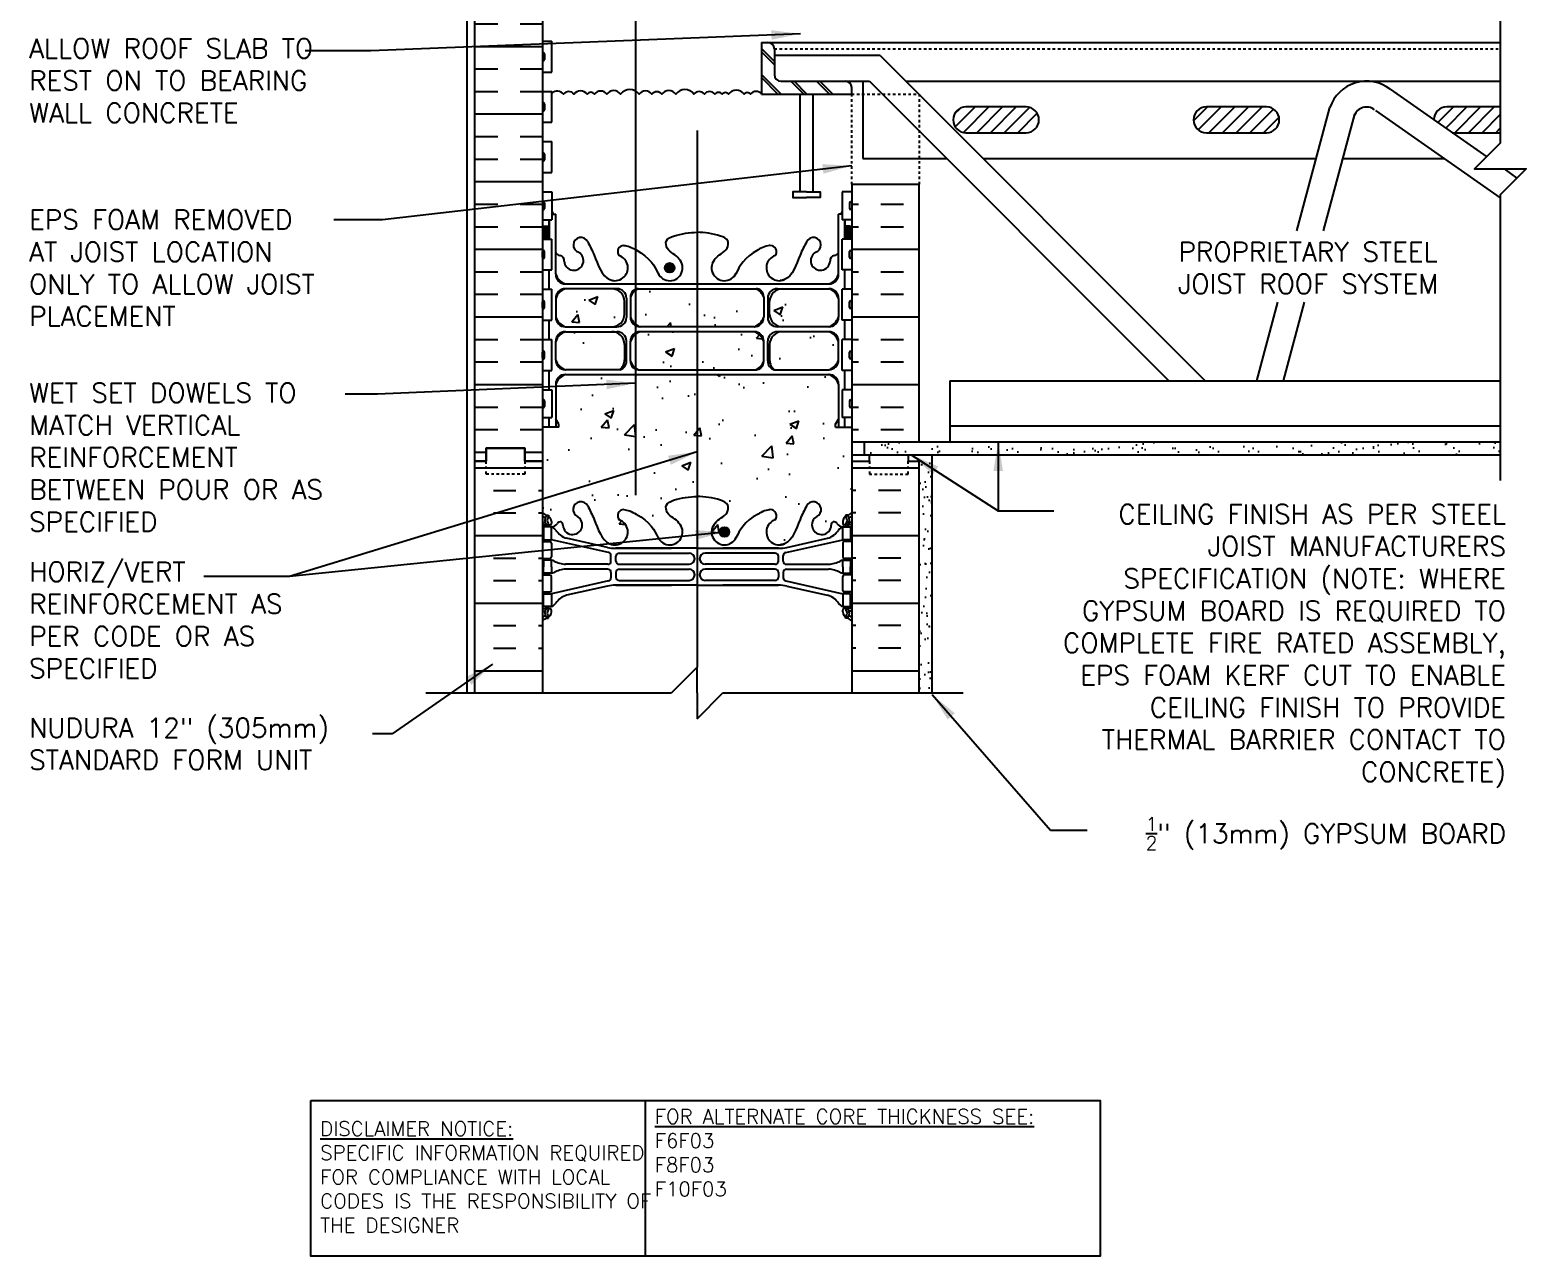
# Model space of a CAD drawing. Header units: inches. Extents: x 169.8 to 227.8, y 172.8 to 247.6.
# Drawn here: x 169.8 to 227.8, y 172.8 to 220.4 of the extents above; entities that cross this region are included whole.
import ezdxf

# ---------------------------------------------------------------- set-up
doc = ezdxf.new("R2010")
doc.units = ezdxf.units.IN
doc.header["$LTSCALE"] = 0.5
doc.header["$MEASUREMENT"] = 0
doc.linetypes.add('DASHED2', pattern=[0.375, 0.25, -0.125])
doc.linetypes.add('HIDDEN2', pattern=[0.1875, 0.125, -0.0625])
for name, color, linetype in [('HATCH', 12, 'Continuous'), ('Hidden2', 12, 'HIDDEN2'), ('line25', 2, 'Continuous'), ('LINE3', 3, 'Continuous'), ('LINE50', 5, 'Continuous'), ('LINE9', 9, 'Continuous'), ('TEXT', 4, 'Continuous'), ('Web_Edge', 9, 'Continuous')]:
    doc.layers.add(name, color=color, linetype=linetype)
doc.styles.add('DIM', font='romans.shx', dxfattribs={"width": 0.7})
doc.styles.add('ROMANS', font='romans.shx', dxfattribs={"height": 0.75})
doc.styles.get("Standard").update_dxf_attribs({"font": 'romans.shx', "height": 0.75})
doc.dimstyles.new('ext_12', dxfattribs={"dimscale": 12, "dimtxt": 0.075, "dimasz": 0.09375, "dimexe": 0.09375, "dimexo": 0.0625, "dimgap": 0.0625, "dimtad": 1, "dimdec": 1, "dimzin": 2, "dimdsep": 46, "dimlunit": 4, "dimtxsty": 'DIM', "dimcen": 0.09, "dimdle": 0.09375, "dimclrt": 4, "dimadec": 0, "dimazin": 0, "dimtfac": 1, "dimtdec": 1, "dimtmove": 2, "dimatfit": 3, "dimfxl": 1, "dimfrac": 2, "dimtolj": 1, "dimtzin": 0, "dimarcsym": 0})

msp = doc.modelspace()

# ---------------------------------------------------------------- hatches: boundary and pattern name
at = {"layer": 'HATCH'}
h = msp.add_hatch(dxfattribs=at)
h.set_pattern_fill('INSUL', color=256, scale=7, style=0)
h.set_pattern_definition([(0, (202.7909, 209.2244), (0, 2.625), []), (0, (202.7909, 210.0994), (0, 2.625), [0.875, -0.875]), (0, (202.7909, 210.9744), (0, 2.625), [0.875, -0.875])])
h.paths.add_polyline_path([(204.284, 214.373), (201.659, 214.373), (201.659, 204.373), (204.284, 204.373)])
h.paths.add_polyline_path([(187.034, 203.623), (187.471, 203.623), (187.471, 204.123), (188.971, 204.123), (188.971, 203.623), (189.659, 203.623), (189.659, 221.623), (188.971, 221.623), (188.971, 222.123), (187.471, 222.123), (187.471, 221.623), (187.034, 221.623)])
h = msp.add_hatch(dxfattribs=at)
h.set_pattern_fill('ANSI31', color=256, scale=3, style=0)
h.set_pattern_definition([(45, (216.3058, 216.6197), (-0.265165, 0.265165), [])])
h.paths.add_polyline_path([(217.759, 216.373, 1), (217.759, 217.373), (215.427, 217.373, 1), (215.427, 216.373)])
h.paths.add_polyline_path([(208.428, 217.373), (206.096, 217.373, 1), (206.096, 216.373), (208.428, 216.373, 1)])
edge = h.paths.add_edge_path()
edge.add_line((226.838, 216.373), (226.838, 217.373))
edge.add_line((226.838, 217.373), (224.759, 217.373))
edge.add_arc((224.759, 216.873), 0.5, 90, 179.95076)
edge.add_line((224.259, 216.874), (224.973, 216.373))
edge.add_line((224.973, 216.373), (226.838, 216.373))
h = msp.add_hatch(dxfattribs=at)
h.set_pattern_fill('AR-CONC', color=256, scale=0.5)
h.set_pattern_definition([(50, (0, 0), (3.5863, -0.31376), [0.375, -4.125]), (355, (0, 0), (-0.693757, 3.76096), [0.3, -3.3]), (100.4514, (0.299, -0.026), (2.892544, 3.4472), [0.3187, -3.50571]), (46.1842, (0, 1), (5.33621, -0.827596), [0.5625, -6.1875]), (96.6356, (0.4447, 0.931), (4.67331, 4.87059), [0.47805, -5.25857]), (351.1842, (0, 1), (4.67331, 4.87059), [0.45, -4.95]), (21, (0.5, 0.75), (2.984535, -2.013094), [0.375, -4.125]), (326, (0.5, 0.75), (1.216577, 3.62575), [0.3, -3.3]), (71.4514, (0.7487, 0.5822), (4.20111, 1.612656), [0.3187, -3.50571]), (37.5, (0, 0), (0.060799, 1.664469), [0, -3.26, 0, -3.35, 0, -3.3125]), (7.5, (0, 0), (1.315348, 1.972059), [0, -1.91, 0, -3.185, 0, -1.2625]), (327.5, (-1.115, 0), (2.669112, -0.1127744), [0, -1.25, 0, -3.9, 0, -5.175]), (317.5, (-1.615, 0), (2.91593, 0.500525), [0, -1.625, 0, -2.59, 0, -3.675])])
h.paths.add_polyline_path([(192.844, 209.831, 0.406005), (192.344, 210.317), (190.544, 210.317, 0.225652), (190.169, 209.942), (190.169, 209.216, 0.225652), (190.544, 208.841), (192.344, 208.841, 0.410093), (192.844, 209.334)])
h.paths.add_polyline_path([(192.844, 208.158, 0.410093), (192.344, 208.651), (190.544, 208.651, 0.225652), (190.169, 208.276), (190.169, 207.55, 0.225652), (190.544, 207.175), (192.65, 207.175, 0.24677), (192.844, 207.56)])
h.paths.add_polyline_path([(198.246, 208.276, 0.225652), (197.871, 208.651), (193.446, 208.651, 0.225652), (193.071, 208.276), (193.071, 207.507, 0.185301), (193.37, 207.175), (197.948, 207.175, 0.185301), (198.246, 207.507)])
h.paths.add_polyline_path([(198.246, 209.984, 0.185301), (197.948, 210.317), (193.37, 210.317, 0.185301), (193.071, 209.984), (193.071, 209.216, 0.225652), (193.446, 208.841), (197.871, 208.841, 0.225652), (198.246, 209.216)])
h.paths.add_polyline_path([(201.149, 209.942, 0.225652), (200.774, 210.317), (198.974, 210.317, 0.406005), (198.474, 209.831), (198.474, 209.334, 0.410093), (198.974, 208.841), (200.774, 208.841, 0.225652), (201.149, 209.216)])
h.paths.add_polyline_path([(201.149, 208.276, 0.225652), (200.774, 208.651), (198.974, 208.651, 0.410093), (198.474, 208.158), (198.474, 207.56, 0.24677), (198.668, 207.175), (200.774, 207.175, 0.225652), (201.149, 207.55)])
h = msp.add_hatch(dxfattribs=at)
h.set_pattern_fill('AR-CONC', color=256, scale=0.5)
h.set_pattern_definition([(50, (-45.4747, 0), (3.5863, -0.31376), [0.375, -4.125]), (355, (-45.4747, 0), (-0.693757, 3.76096), [0.3, -3.3]), (100.4514, (-45.1758, -0.026), (2.892544, 3.4472), [0.3187, -3.50571]), (46.1842, (-45.4747, 1), (5.336207, -0.827596), [0.5625, -6.1875]), (96.6356, (-45.03, 0.931), (4.67331, 4.87059), [0.47805, -5.25857]), (351.1842, (-45.4747, 1), (4.67331, 4.87059), [0.45, -4.95]), (21, (-44.9747, 0.75), (2.984535, -2.013094), [0.375, -4.125]), (326, (-44.9747, 0.75), (1.216577, 3.62575), [0.3, -3.3]), (71.4514, (-44.726, 0.5822), (4.201112, 1.612656), [0.3187, -3.50571]), (37.5, (-45.4747, 0), (0.0607993, 1.6644693), [0, -3.26, 0, -3.35, 0, -3.3125]), (7.5, (-45.4747, 0), (1.315348, 1.972059), [0, -1.91, 0, -3.185, 0, -1.2625]), (327.5, (-46.5897, 0), (2.669112, -0.1127744), [0, -1.25, 0, -3.9, 0, -5.175]), (317.5, (-47.0897, 0), (2.915931, 0.500525), [0, -1.625, 0, -2.59, 0, -3.675])])
edge = h.paths.add_edge_path()
edge.add_line((201.659, 203.623), (201.659, 204.943))
edge.add_line((201.659, 204.943), (201.149, 204.943))
edge.add_line((201.149, 204.943), (201.149, 206.612))
edge.add_arc((200.774, 206.612), 0.375, 0.00214, 90)
edge.add_line((200.774, 206.987), (190.544, 206.987))
edge.add_arc((190.544, 206.612), 0.375, 90, 180.26405)
edge.add_line((190.169, 206.61), (190.169, 204.943))
edge.add_line((190.169, 204.943), (189.659, 204.943))
edge.add_line((189.659, 204.943), (189.659, 203.623))
edge.add_line((189.659, 203.623), (189.659, 201.623))
edge.add_arc((190.005, 201.984), 0.5, 226.21089, 246.42182)
edge.add_line((189.805, 201.526), (189.895, 201.526))
edge.add_line((189.895, 201.526), (189.895, 201.484))
edge.add_arc((189.755, 201.277), 0.25, 0, 55.9442, ccw=False)
edge.add_line((190.005, 201.277), (190.005, 201.209))
edge.add_arc((189.942, 201.209), 0.0625, -90, 0, ccw=False)
edge.add_line((189.942, 201.147), (189.895, 201.147))
edge.add_line((189.895, 201.147), (189.895, 201.077))
edge.add_line((189.895, 201.077), (190, 201.077))
edge.add_arc((189.962, 201.426), 0.352, 276.12908, 321.53314)
edge.add_arc((190.34, 201.158), 0.113, -12.18443, 154.05694, ccw=False)
edge.add_arc((190.825, 201.153), 0.375, 182.92371, 419.86753)
edge.add_arc((191.145, 201.747), 0.3, 27.59697, 243.94252, ccw=False)
edge.add_spline(control_points=[(191.411, 201.886), (191.497, 201.719), (191.75, 201.229), (191.944, 200.548), (192.27, 200.418)], knot_values=[0, 0, 0, 0, 0.579211, 1.703896, 1.703896, 1.703896, 1.703896], degree=3, periodic=0)
edge.add_spline(control_points=[(192.27, 200.418), (192.319, 200.398), (192.374, 200.385), (192.43, 200.377)], knot_values=[1.703896, 1.703896, 1.703896, 1.703896, 1.875321, 1.875321, 1.875321, 1.875321], degree=3, periodic=0)
edge.add_arc((192.471, 200.875), 0.5, 265.29258, 431.79367)
edge.add_arc((192.818, 201.5), 0.242, 90, 218.23271, ccw=False)
edge.add_spline(control_points=[(192.818, 201.742), (192.939, 201.744), (193.758, 201.393), (194.003, 200.945), (194.143, 200.665)], knot_values=[0.038125, 0.038125, 0.038125, 0.038125, 0.320663, 1.237398, 1.237398, 1.237398, 1.237398], degree=3, periodic=0)
edge.add_spline(control_points=[(194.152, 200.647), (194.149, 200.653), (194.146, 200.659), (194.143, 200.665)], knot_values=[1.237398, 1.237398, 1.237398, 1.237398, 1.258119, 1.258119, 1.258119, 1.258119], degree=3, periodic=0)
edge.add_arc((194.596, 200.875), 0.5, 208.0183, 404.18751)
edge.add_spline(control_points=[(194.955, 201.224), (194.847, 201.387), (194.487, 201.477), (194.411, 201.973), (194.959, 202.209), (195.363, 202.237), (195.659, 202.258)], knot_values=[0.229407, 0.229407, 0.229407, 0.229407, 0.844432, 1.128849, 1.464331, 2.389004, 2.389004, 2.389004, 2.389004], degree=3, periodic=0)
edge.add_spline(control_points=[(195.659, 202.258), (195.955, 202.237), (196.359, 202.209), (196.907, 201.973), (196.831, 201.477), (196.471, 201.387), (196.363, 201.224)], knot_values=[0.229407, 0.229407, 0.229407, 0.229407, 1.15408, 1.489562, 1.773979, 2.389004, 2.389004, 2.389004, 2.389004], degree=3, periodic=0)
edge.add_arc((196.721, 200.875), 0.5, 135.81249, 331.9817)
edge.add_spline(control_points=[(197.166, 200.647), (197.169, 200.653), (197.172, 200.659), (197.175, 200.665)], knot_values=[1.237398, 1.237398, 1.237398, 1.237398, 1.258119, 1.258119, 1.258119, 1.258119], degree=3, periodic=0)
edge.add_spline(control_points=[(197.175, 200.665), (197.315, 200.945), (197.56, 201.393), (198.379, 201.744), (198.5, 201.742)], knot_values=[0.038125, 0.038125, 0.038125, 0.038125, 0.95486, 1.237398, 1.237398, 1.237398, 1.237398], degree=3, periodic=0)
edge.add_arc((198.5, 201.5), 0.242, -38.23271, 90, ccw=False)
edge.add_arc((198.846, 200.875), 0.5, 108.20633, 274.70742)
edge.add_spline(control_points=[(198.888, 200.377), (198.944, 200.385), (198.999, 200.398), (199.048, 200.418)], knot_values=[1.703896, 1.703896, 1.703896, 1.703896, 1.875321, 1.875321, 1.875321, 1.875321], degree=3, periodic=0)
edge.add_spline(control_points=[(199.048, 200.418), (199.374, 200.548), (199.568, 201.229), (199.821, 201.719), (199.907, 201.886)], knot_values=[0, 0, 0, 0, 1.124685, 1.703896, 1.703896, 1.703896, 1.703896], degree=3, periodic=0)
edge.add_arc((200.173, 201.747), 0.3, -63.94252, 153.05649, ccw=False)
edge.add_arc((200.493, 201.153), 0.375, 120.13247, 357.07629)
edge.add_arc((200.978, 201.158), 0.113, 25.94306, 192.18443, ccw=False)
edge.add_arc((201.356, 201.426), 0.352, 218.46686, 263.87092)
edge.add_line((201.318, 201.077), (201.423, 201.077))
edge.add_line((201.423, 201.077), (201.423, 201.147))
edge.add_line((201.423, 201.147), (201.375, 201.147))
edge.add_arc((201.375, 201.209), 0.0625, 180, 270, ccw=False)
edge.add_line((201.313, 201.209), (201.313, 201.277))
edge.add_arc((201.563, 201.277), 0.25, 124.0558, 180, ccw=False)
edge.add_line((201.423, 201.484), (201.423, 201.526))
edge.add_line((201.423, 201.526), (201.513, 201.526))
edge.add_arc((201.313, 201.984), 0.5, 293.57818, 313.78911)
edge.add_line((201.659, 201.623), (201.659, 203.623))
h = msp.add_hatch(dxfattribs=at)
h.set_pattern_fill('INSUL', color=256, scale=7, style=0)
h.set_pattern_definition([(0, (-2736.5026, -211.3864), (0, 2.625), []), (0, (-2736.5026, -210.5114), (0, 2.625), [0.875, -0.875]), (0, (-2736.5026, -209.6364), (0, 2.625), [0.875, -0.875])])
h.paths.add_polyline_path([(187.034, 194.626), (189.659, 194.626), (189.659, 203.623), (188.971, 203.623), (188.971, 204.123), (187.471, 204.123), (187.471, 203.623), (187.034, 203.623)])
h = msp.add_hatch(dxfattribs=at)
h.set_pattern_fill('INSUL', color=256, scale=7, style=0)
h.set_pattern_definition([(180, (3127.8206, -211.3864), (0, 2.625), []), (180, (3127.8206, -210.5114), (0, 2.625), [0.875, -0.875]), (180, (3127.8206, -209.6364), (0, 2.625), [0.875, -0.875])])
h.paths.add_polyline_path([(201.659, 194.626), (204.284, 194.626), (204.284, 203.623), (203.846, 203.623), (203.846, 204.123), (202.346, 204.123), (202.346, 203.623), (201.659, 203.623)])
h = msp.add_hatch(dxfattribs=at)
h.set_pattern_fill('AR-SAND', color=256, scale=0.5, style=0)
h.set_pattern_definition([(37.5, (211.62945, 204.11936), (-0.031497, 0.963412), [0, -0.76, 0, -0.85, 0, -0.8125]), (7.5, (211.6295, 204.1194), (0.88489, 1.41107), [0, -0.41, 0, -0.685, 0, -0.2625]), (327.5, (211.01445, 204.1194), (1.55707, 0.00283), [0, -0.25, 0, -0.9, 0, -1.175]), (317.5, (211.0145, 204.1194), (1.50306, 0.43884), [0, -0.125, 0, -0.59, 0, -0.675])])
h.paths.add_polyline_path([(204.284, 201.088), (204.784, 200.139), (204.784, 203.873), (204.284, 203.873)])
h.paths.add_polyline_path([(204.284, 194.564), (204.784, 194.564), (204.784, 200.139), (204.284, 201.088)])
h.paths.add_polyline_path([(226.838, 203.873), (226.838, 204.373), (202.137, 204.373), (202.137, 203.873)])
h = msp.add_hatch(dxfattribs=at)
h.set_pattern_fill('AR-SAND', color=256, scale=0.5, style=0)
h.set_pattern_definition([(37.5, (85.1746, 23.4), (-0.0314967, 0.963412), [0, -0.76, 0, -0.85, 0, -0.8125]), (7.5, (85.1746, 23.4), (0.884888, 1.411073), [0, -0.41, 0, -0.685, 0, -0.2625]), (327.5, (84.5596, 23.4), (1.557071, 0.0028295), [0, -0.25, 0, -0.9, 0, -1.175]), (317.5, (84.5596, 23.4), (1.503063, 0.438838), [0, -0.125, 0, -0.59, 0, -0.675])])
h.paths.add_polyline_path([(204.284, 201.088), (204.784, 200.139), (204.784, 203.873), (204.284, 203.873)])
h.paths.add_polyline_path([(204.284, 194.564), (204.784, 194.564), (204.784, 200.139), (204.284, 201.088)])
at = {"layer": 'LINE3'}
h = msp.add_hatch(color=256, dxfattribs=at)
h.paths.add_polyline_path([(194.781, 211.096, -0.831395), (194.412, 211.096)])
h.paths.add_polyline_path([(194.784, 211.13, -0.045935), (194.781, 211.096), (194.412, 211.096, -0.045935), (194.409, 211.13, -1)])
h = msp.add_hatch(color=256, dxfattribs=at)
h.paths.add_polyline_path([(196.906, 200.91, 0.831395), (196.537, 200.91)])
h.paths.add_polyline_path([(196.909, 200.875, 0.045935), (196.906, 200.91), (196.537, 200.91, 0.045935), (196.534, 200.875, 1)])

# ---------------------------------------------------------------- linework, layer by layer
at = {"layer": 'HATCH'}
for p, q in [((198.159, 219.637), (198.659, 219.137)), ((198.159, 219.512), (198.659, 219.012)), ((198.159, 218.637), (198.923, 217.873)), ((198.159, 218.512), (198.798, 217.873)), ((199.298, 218.373), (199.798, 217.873)), ((199.423, 218.373), (199.923, 217.873)), ((200.298, 218.373), (200.798, 217.873)), ((200.423, 218.373), (200.923, 217.873))]:
    msp.add_line(p, q, dxfattribs=at)
msp.add_lwpolyline([(198.159, 217.873, 0.509525), (197.729, 217.866, 0.520567), (197.481, 217.866, 0.520567), (196.882, 217.866, 0.520567), (196.631, 217.866, 0.520567), (196.345, 217.866, 0.520567), (195.941, 217.866, 0.520567), (195.528, 217.866, 0.520567), (194.838, 217.866, 0.520567), (194.288, 217.866, 0.520567), (193.902, 217.866, 0.520567), (193.407, 217.866, 0.520567), (192.69, 217.866, 0.520567), (192.152, 217.866, 0.520567), (191.678, 217.866, 0.520567), (191.385, 217.866, 0.520567), (190.881, 217.866, 0.520567), (190.47, 217.866, 0.472729), (190.024, 217.9)], format="xyb", dxfattribs=at)
at = {"layer": 'Hidden2', "linetype": 'HIDDEN2'}
msp.add_line((198.659, 219.623), (226.838, 219.623), dxfattribs=at)
at = {"layer": 'Hidden2'}
for p, q in [((201.659, 214.373), (201.659, 217.873)), ((201.659, 217.873), (204.284, 217.873)), ((204.284, 217.873), (204.284, 214.373))]:
    msp.add_line(p, q, dxfattribs=at)
at = {"layer": 'line25'}
for p, q in [((189.659, 221.623), (189.659, 219.928)), ((189.659, 219.928), (189.659, 203.623)), ((189.659, 219.928), (190.024, 219.928)), ((189.659, 219.928), (190.024, 219.928)), ((190.024, 218.728), (190.024, 219.928)), ((198.159, 219.873), (198.159, 217.873)), ((198.159, 219.873), (198.409, 219.873)), ((198.659, 219.623), (198.659, 218.623)), ((189.659, 218.728), (190.024, 218.728)), ((189.659, 217.978), (190.024, 217.978)), ((190.024, 216.778), (190.024, 217.978)), ((198.159, 217.873), (201.659, 217.873)), ((198.909, 218.373), (201.409, 218.373)), ((199.659, 214.081), (199.659, 217.873)), ((200.159, 214.081), (200.159, 217.873)), ((201.659, 217.873), (201.659, 218.123)), ((189.659, 216.778), (190.024, 216.778)), ((189.659, 216.028), (190.024, 216.028)), ((190.024, 214.828), (190.024, 216.028)), ((189.659, 214.828), (190.024, 214.828)), ((201.659, 214.373), (201.659, 203.623)), ((201.659, 214.373), (204.284, 214.373)), ((189.659, 214.078), (190.024, 214.078)), ((190.024, 214.078), (190.024, 212.998)), ((201.659, 214.078), (201.294, 214.078)), ((201.294, 214.078), (201.294, 212.998)), ((189.659, 212.998), (190.024, 212.998)), ((201.659, 212.998), (201.294, 212.998)), ((189.659, 212.248), (190.024, 212.248)), ((190.024, 211.048), (190.024, 212.248)), ((201.659, 212.248), (201.294, 212.248)), ((201.294, 211.048), (201.294, 212.248)), ((189.659, 211.538), (189.659, 211.758)), ((189.659, 211.703), (189.659, 211.703)), ((189.659, 211.593), (189.659, 211.593)), ((189.699, 211.798), (189.699, 211.798)), ((189.699, 211.498), (189.699, 211.498)), ((189.739, 211.538), (189.739, 211.758)), ((201.579, 211.538), (201.579, 211.758)), ((201.619, 211.798), (201.619, 211.798)), ((201.619, 211.498), (201.619, 211.498)), ((201.659, 211.538), (201.659, 211.758)), ((201.659, 211.703), (201.659, 211.703)), ((201.659, 211.593), (201.659, 211.593)), ((189.659, 211.048), (190.024, 211.048)), ((201.659, 211.048), (201.294, 211.048)), ((189.659, 210.298), (190.024, 210.298)), ((190.024, 209.098), (190.024, 210.298)), ((201.659, 210.298), (201.294, 210.298)), ((201.294, 209.098), (201.294, 210.298)), ((189.659, 209.588), (189.659, 209.808)), ((189.659, 209.753), (189.659, 209.753)), ((189.699, 209.848), (189.699, 209.848)), ((189.739, 209.588), (189.739, 209.808)), ((201.579, 209.588), (201.579, 209.808)), ((201.619, 209.848), (201.619, 209.848)), ((201.659, 209.588), (201.659, 209.808)), ((201.659, 209.753), (201.659, 209.753)), ((189.659, 209.643), (189.659, 209.643)), ((189.659, 209.098), (190.024, 209.098)), ((189.699, 209.548), (189.699, 209.548)), ((201.659, 209.098), (201.294, 209.098)), ((201.619, 209.548), (201.619, 209.548)), ((201.659, 209.643), (201.659, 209.643)), ((189.659, 208.348), (190.024, 208.348)), ((190.024, 207.148), (190.024, 208.348)), ((201.659, 208.348), (201.294, 208.348)), ((201.294, 207.148), (201.294, 208.348)), ((189.659, 207.638), (189.659, 207.858)), ((189.659, 207.803), (189.659, 207.803)), ((189.659, 207.693), (189.659, 207.693)), ((189.699, 207.898), (189.699, 207.898)), ((189.699, 207.598), (189.699, 207.598)), ((189.739, 207.638), (189.739, 207.858)), ((201.579, 207.638), (201.579, 207.858)), ((201.619, 207.898), (201.619, 207.898)), ((201.619, 207.598), (201.619, 207.598)), ((201.659, 207.638), (201.659, 207.858)), ((201.659, 207.803), (201.659, 207.803)), ((201.659, 207.693), (201.659, 207.693)), ((189.659, 207.148), (190.024, 207.148)), ((201.659, 207.148), (201.294, 207.148)), ((189.659, 206.398), (190.024, 206.398)), ((190.024, 206.398), (190.024, 205.318)), ((201.659, 206.398), (201.294, 206.398)), ((201.294, 206.398), (201.294, 205.318)), ((189.659, 205.968), (189.659, 205.748)), ((189.659, 205.913), (189.659, 205.913)), ((189.659, 205.803), (189.659, 205.803)), ((189.699, 206.008), (189.699, 206.008)), ((189.699, 205.708), (189.699, 205.708)), ((189.739, 205.968), (189.739, 205.748)), ((201.579, 205.968), (201.579, 205.748)), ((201.619, 206.008), (201.619, 206.008)), ((201.619, 205.708), (201.619, 205.708)), ((201.659, 205.968), (201.659, 205.748)), ((201.659, 205.913), (201.659, 205.913)), ((201.659, 205.803), (201.659, 205.803)), ((189.659, 205.318), (190.024, 205.318)), ((201.659, 205.318), (201.294, 205.318)), ((202.137, 204.373), (202.137, 203.873)), ((189.659, 203.623), (189.659, 194.626)), ((201.659, 203.623), (201.659, 194.626))]:
    msp.add_line(p, q, dxfattribs=at)
for points in [[(199.909, 214.081), (199.38, 214.081), (199.38, 213.854), (199.909, 213.854)], [(199.909, 214.081), (200.438, 214.081), (200.438, 213.854), (200.178, 213.854)], [(200.178, 213.854), (199.909, 213.854)]]:
    msp.add_lwpolyline(points, dxfattribs=at)
for centre, radius, start, end in [((198.409, 219.623), 0.25, 0, 90), ((198.909, 218.623), 0.25, 180, 270), ((201.409, 218.123), 0.25, 0, 90), ((189.699, 211.758), 0.04, 90, 180), ((189.699, 211.538), 0.04, 180, 270), ((189.699, 211.758), 0.04, 360, 90), ((189.699, 211.538), 0.04, 270, 0), ((201.619, 211.758), 0.04, 90, 180), ((201.619, 211.538), 0.04, 180, 270), ((201.619, 211.758), 0.04, 0, 90), ((201.619, 211.538), 0.04, 270, 0), ((189.699, 209.808), 0.04, 90, 180), ((189.699, 209.808), 0.04, 360, 90), ((201.619, 209.808), 0.04, 90, 180), ((201.619, 209.808), 0.04, 0, 90), ((189.699, 209.588), 0.04, 180, 270), ((189.699, 209.588), 0.04, 270, 0), ((201.619, 209.588), 0.04, 180, 270), ((201.619, 209.588), 0.04, 270, 0), ((189.699, 207.858), 0.04, 90, 180), ((189.699, 207.638), 0.04, 180, 270), ((189.699, 207.858), 0.04, 360, 90), ((189.699, 207.638), 0.04, 270, 0), ((201.619, 207.858), 0.04, 90, 180), ((201.619, 207.638), 0.04, 180, 270), ((201.619, 207.858), 0.04, 0, 90), ((201.619, 207.638), 0.04, 270, 0), ((189.699, 205.968), 0.04, 90, 180), ((189.699, 205.748), 0.04, 180, 270), ((189.699, 205.968), 0.04, 0, 90), ((189.699, 205.748), 0.04, 270, 0), ((201.619, 205.968), 0.04, 90, 180), ((201.619, 205.748), 0.04, 180, 270), ((201.619, 205.968), 0.04, 360, 90), ((201.619, 205.748), 0.04, 270, 0)]:
    msp.add_arc(centre, radius, start, end, dxfattribs=at)
at = {"layer": 'LINE3'}
for p, q in [((193.264, 230.623), (193.264, 202.31)), ((195.659, 216.461), (195.659, 195.626))]:
    msp.add_line(p, q, dxfattribs=at)
for centre in [(194.596, 211.13), (196.721, 200.875)]:
    msp.add_circle(centre, 0.188, dxfattribs=at)
at = {"layer": 'LINE50'}
for p, q in [((187.034, 203.623), (187.034, 221.623)), ((204.284, 204.373), (204.284, 214.373)), ((202.346, 203.623), (202.346, 203.873)), ((203.846, 203.873), (203.846, 203.623)), ((187.034, 194.626), (187.034, 203.623)), ((201.659, 203.623), (202.346, 203.623)), ((203.846, 203.623), (204.284, 203.623)), ((204.284, 194.626), (204.284, 203.623))]:
    msp.add_line(p, q, dxfattribs=at)
for points in [[(189.659, 203.623), (188.971, 203.623), (188.971, 204.123), (187.471, 204.123), (187.471, 203.623), (187.034, 203.623)], [(187.034, 203.623), (187.471, 203.623), (187.471, 204.123), (188.971, 204.123), (188.971, 203.623), (189.659, 203.623)]]:
    msp.add_lwpolyline(points, dxfattribs=at)
at = {"layer": 'LINE9'}
for p, q in [((186.721, 230.623), (186.721, 194.626)), ((198.409, 219.873), (226.838, 219.873)), ((189.659, 219.438), (189.659, 219.218)), ((189.659, 219.383), (189.659, 219.383)), ((189.659, 219.273), (189.659, 219.273)), ((189.699, 219.478), (189.699, 219.478)), ((189.699, 219.178), (189.699, 219.178)), ((189.739, 219.438), (189.739, 219.218)), ((202.761, 219.373), (198.659, 219.373)), ((202.761, 219.373), (215.386, 206.748)), ((201.409, 218.373), (202.346, 218.373)), ((202.096, 218.373), (202.096, 215.373)), ((202.346, 218.373), (213.971, 206.748)), ((203.761, 218.373), (226.838, 218.373)), ((220.501, 218.373), (222.001, 218.373)), ((222.565, 218.059), (226.309, 215.438)), ((189.659, 217.488), (189.659, 217.268)), ((189.659, 217.433), (189.659, 217.433)), ((189.659, 217.323), (189.659, 217.323)), ((189.699, 217.528), (189.699, 217.528)), ((189.699, 217.228), (189.699, 217.228)), ((189.739, 217.488), (189.739, 217.268)), ((208.428, 217.373), (206.096, 217.373)), ((217.759, 217.373), (215.427, 217.373)), ((218.943, 212.561), (220.226, 217.35)), ((221.992, 217.24), (226.838, 213.847)), ((226.838, 217.373), (224.759, 217.373)), ((219.979, 212.561), (221.192, 217.091)), ((206.096, 216.373), (208.428, 216.373)), ((215.427, 216.373), (217.759, 216.373)), ((224.973, 216.373), (226.838, 216.373)), ((189.659, 215.538), (189.659, 215.318)), ((189.659, 215.483), (189.659, 215.483)), ((189.699, 215.578), (189.699, 215.578)), ((189.739, 215.538), (189.739, 215.318)), ((189.659, 215.373), (189.659, 215.373)), ((189.699, 215.278), (189.699, 215.278)), ((202.096, 215.373), (205.346, 215.373)), ((206.761, 215.373), (219.697, 215.373)), ((220.732, 215.373), (224.658, 215.373)), ((226.981, 214.967), (227.485, 214.615)), ((189.659, 213.648), (189.659, 213.428)), ((189.659, 213.593), (189.659, 213.593)), ((189.659, 213.483), (189.659, 213.483)), ((189.699, 213.688), (189.699, 213.688)), ((189.699, 213.388), (189.699, 213.388)), ((189.739, 213.648), (189.739, 213.428)), ((201.579, 213.648), (201.579, 213.428)), ((201.619, 213.688), (201.619, 213.688)), ((201.619, 213.388), (201.619, 213.388)), ((201.659, 213.648), (201.659, 213.428)), ((201.659, 213.593), (201.659, 213.593)), ((201.659, 213.483), (201.659, 213.483)), ((217.386, 206.748), (218.203, 209.798)), ((218.421, 206.748), (219.238, 209.798)), ((205.471, 206.748), (226.838, 206.748)), ((205.471, 206.748), (205.471, 204.373)), ((205.471, 204.998), (226.838, 204.998)), ((201.659, 204.373), (226.838, 204.373)), ((201.659, 203.873), (226.838, 203.873)), ((204.784, 194.626), (204.784, 203.873)), ((195.659, 195.626), (194.659, 194.626)), ((195.659, 194.626), (195.659, 195.626)), ((185.127, 194.626), (194.659, 194.626)), ((195.659, 194.626), (195.659, 193.626)), ((195.659, 193.626), (196.659, 194.626)), ((196.659, 194.626), (205.992, 194.626))]:
    msp.add_line(p, q, dxfattribs=at)
msp.add_lwpolyline([(226.838, 227.062), (226.838, 215.967), (225.838, 214.967), (227.838, 214.967), (226.838, 213.967), (226.838, 202.873)], dxfattribs=at)
at = {"layer": 'LINE9', "linetype": 'DASHED2', "ltscale": 0.15}
for points in [[(188.971, 203.623), (188.971, 203.623), (188.971, 203.123), (187.471, 203.123), (187.471, 203.623), (187.471, 203.623)], [(188.971, 203.623), (188.971, 203.623), (188.971, 203.123), (187.471, 203.123), (187.471, 203.623), (187.471, 203.623)], [(202.346, 203.623), (202.346, 203.623), (202.346, 203.123), (203.846, 203.123), (203.846, 203.623), (203.846, 203.623)], [(202.346, 203.623), (202.346, 203.623), (202.346, 203.123), (203.846, 203.123), (203.846, 203.623), (203.846, 203.623)]]:
    msp.add_lwpolyline(points, dxfattribs=at)
at = {"layer": 'LINE9'}
for centre, radius, start, end in [((189.699, 219.438), 0.04, 90, 180), ((189.699, 219.218), 0.04, 180, 270), ((189.699, 219.438), 0.04, 0, 90), ((189.699, 219.218), 0.04, 270, 0), ((221.648, 216.872), 1.5, 52.32191, 161.43483), ((189.699, 217.488), 0.04, 90, 180), ((189.699, 217.268), 0.04, 180, 270), ((189.699, 217.488), 0.04, 0, 90), ((189.699, 217.268), 0.04, 270, 0), ((206.096, 216.873), 0.5, 90, 270), ((208.428, 216.873), 0.5, 270, 90), ((215.427, 216.873), 0.5, 90, 270), ((217.759, 216.873), 0.5, 270, 90), ((221.648, 216.872), 0.5, 52.32191, 161.43483), ((224.759, 216.873), 0.5, 90, 179.95076), ((189.699, 215.538), 0.04, 90, 180), ((189.699, 215.538), 0.04, 0, 90), ((189.699, 215.318), 0.04, 180, 270), ((189.699, 215.318), 0.04, 270, 0), ((189.699, 213.648), 0.04, 90, 180), ((189.699, 213.428), 0.04, 180, 270), ((189.699, 213.648), 0.04, 0, 90), ((189.699, 213.428), 0.04, 270, 0), ((201.619, 213.648), 0.04, 90, 180), ((201.619, 213.428), 0.04, 180, 270), ((201.619, 213.648), 0.04, 360, 90), ((201.619, 213.428), 0.04, 270, 0)]:
    msp.add_arc(centre, radius, start, end, dxfattribs=at)
at = {"layer": 'TEXT'}
msp.add_lwpolyline([(180.658, 178.808), (193.641, 178.808), (193.641, 172.77), (180.658, 172.77)], close=True, dxfattribs=at)
msp.add_lwpolyline([(193.641, 178.808), (211.302, 178.808), (211.302, 172.77), (193.641, 172.77)], dxfattribs=at)
at = {"layer": 'Web_Edge'}
for p, q in [((190.069, 213.244), (190.069, 213.244)), ((190.069, 213.244), (190.069, 213.214)), ((190.069, 213.214), (190.169, 213.214)), ((190.169, 210.88), (190.169, 213.214)), ((201.249, 213.214), (201.149, 213.214)), ((201.149, 210.88), (201.149, 213.214)), ((201.249, 213.244), (201.249, 213.244)), ((201.249, 213.244), (201.249, 213.214)), ((189.919, 212.998), (189.919, 212.248)), ((201.399, 212.998), (201.399, 212.248)), ((190.544, 210.505), (200.774, 210.505)), ((192.544, 210.317), (190.544, 210.317)), ((193.37, 210.317), (197.982, 210.317)), ((198.774, 210.317), (200.774, 210.317)), ((190.169, 209.942), (190.169, 209.216)), ((192.844, 209.334), (192.844, 209.831)), ((192.919, 209.956), (192.919, 209.203)), ((193.071, 209.986), (193.071, 209.216)), ((198.246, 209.986), (198.246, 209.216)), ((198.399, 209.956), (198.399, 209.203)), ((198.474, 209.334), (198.474, 209.831)), ((201.149, 209.942), (201.149, 209.216)), ((190.544, 208.841), (192.544, 208.841)), ((190.544, 208.651), (192.544, 208.651)), ((197.871, 208.841), (193.446, 208.841)), ((197.871, 208.651), (193.446, 208.651)), ((200.774, 208.841), (198.774, 208.841)), ((200.774, 208.651), (198.774, 208.651)), ((190.169, 207.55), (190.169, 208.276)), ((192.844, 208.158), (192.844, 207.56)), ((192.919, 207.519), (192.919, 208.289)), ((193.071, 207.506), (193.071, 208.276)), ((198.246, 207.506), (198.246, 208.276)), ((198.399, 207.519), (198.399, 208.289)), ((198.474, 208.158), (198.474, 207.56)), ((201.149, 207.55), (201.149, 208.276)), ((192.667, 207.175), (190.544, 207.175)), ((190.544, 206.987), (200.774, 206.987)), ((193.37, 207.175), (197.982, 207.175)), ((198.651, 207.175), (200.774, 207.175)), ((190.169, 206.612), (190.169, 204.943)), ((201.149, 206.612), (201.149, 204.943)), ((190.289, 205.055), (190.169, 205.255)), ((190.289, 205.055), (190.169, 205.255)), ((190.289, 204.943), (190.289, 205.055)), ((190.289, 204.943), (190.289, 205.055)), ((201.029, 205.055), (201.149, 205.255)), ((201.029, 205.055), (201.149, 205.255)), ((201.029, 204.943), (201.029, 205.055)), ((190.289, 204.943), (189.659, 204.943)), ((201.029, 204.943), (201.659, 204.943)), ((189.659, 201.247), (189.737, 201.247)), ((189.659, 201.147), (189.942, 201.147)), ((189.805, 201.526), (189.895, 201.526)), ((189.805, 201.147), (189.805, 201.077)), ((189.895, 201.526), (189.895, 201.484)), ((189.895, 201.147), (189.895, 201.077)), ((190.005, 201.277), (190.005, 201.209)), ((201.313, 201.277), (201.313, 201.209)), ((201.659, 201.147), (201.375, 201.147)), ((201.513, 201.526), (201.423, 201.526)), ((201.423, 201.526), (201.423, 201.484)), ((201.423, 201.147), (201.423, 201.077)), ((201.513, 201.147), (201.513, 201.077)), ((201.659, 201.247), (201.581, 201.247)), ((189.659, 200.507), (189.942, 200.507)), ((189.805, 200.577), (189.805, 200.507)), ((189.895, 200.577), (189.895, 200.507)), ((192.218, 200.08), (190, 200.577)), ((190.005, 200.444), (190.005, 199.909)), ((192.174, 200.279), (190.593, 200.632)), ((199.1, 200.08), (201.318, 200.577)), ((199.144, 200.279), (200.725, 200.632)), ((201.313, 200.444), (201.313, 199.909)), ((201.659, 200.507), (201.375, 200.507)), ((201.423, 200.577), (201.423, 200.507)), ((201.513, 200.577), (201.513, 200.507)), ((189.659, 199.847), (189.942, 199.847)), ((189.805, 199.847), (189.805, 199.777)), ((189.895, 199.847), (189.895, 199.777)), ((192.315, 199.746), (192.315, 199.958)), ((192.501, 200.243), (194.659, 200.243)), ((195.659, 200.243), (192.501, 200.243)), ((192.503, 199.747), (192.503, 199.931)), ((192.628, 200.056), (195.347, 200.056)), ((195.659, 200.243), (198.817, 200.243)), ((198.69, 200.056), (195.971, 200.056)), ((198.817, 200.243), (196.659, 200.243)), ((198.815, 199.747), (198.815, 199.931)), ((199.003, 199.746), (199.003, 199.958)), ((201.659, 199.847), (201.375, 199.847)), ((201.423, 199.847), (201.423, 199.777)), ((201.513, 199.847), (201.513, 199.777)), ((189.805, 199.207), (189.805, 199.277)), ((189.895, 199.207), (189.895, 199.277)), ((192.19, 199.621), (190.553, 199.621)), ((192.19, 199.433), (190.553, 199.433)), ((192.315, 199.308), (192.315, 199.096)), ((192.503, 199.307), (192.503, 199.123)), ((192.628, 199.622), (195.347, 199.622)), ((192.628, 199.432), (195.347, 199.432)), ((198.69, 199.622), (195.971, 199.622)), ((198.69, 199.432), (195.971, 199.432)), ((198.815, 199.307), (198.815, 199.123)), ((199.003, 199.308), (199.003, 199.096)), ((199.128, 199.621), (200.765, 199.621)), ((199.128, 199.433), (200.765, 199.433)), ((201.423, 199.207), (201.423, 199.277)), ((201.513, 199.207), (201.513, 199.277)), ((189.659, 199.207), (189.942, 199.207)), ((192.218, 198.974), (190, 198.477)), ((190.005, 198.609), (190.005, 199.144)), ((192.174, 198.775), (190.593, 198.422)), ((192.501, 198.811), (194.659, 198.811)), ((195.659, 198.811), (192.501, 198.811)), ((192.628, 198.998), (195.347, 198.998)), ((195.659, 198.811), (198.817, 198.811)), ((198.69, 198.998), (195.971, 198.998)), ((198.817, 198.811), (196.659, 198.811)), ((199.1, 198.974), (201.318, 198.477)), ((199.144, 198.775), (200.725, 198.422)), ((201.313, 198.609), (201.313, 199.144)), ((201.659, 199.207), (201.375, 199.207)), ((189.659, 198.547), (189.942, 198.547)), ((189.805, 198.477), (189.805, 198.547)), ((189.895, 198.477), (189.895, 198.547)), ((201.659, 198.547), (201.375, 198.547)), ((201.423, 198.477), (201.423, 198.547)), ((201.513, 198.477), (201.513, 198.547)), ((189.659, 197.907), (189.942, 197.907)), ((189.659, 197.807), (189.737, 197.807)), ((189.805, 197.907), (189.805, 197.977)), ((189.805, 197.528), (189.895, 197.528)), ((189.895, 197.907), (189.895, 197.977)), ((189.895, 197.528), (189.895, 197.57)), ((190.005, 197.777), (190.005, 197.844)), ((201.313, 197.777), (201.313, 197.844)), ((201.659, 197.907), (201.375, 197.907)), ((201.423, 197.907), (201.423, 197.977)), ((201.423, 197.528), (201.423, 197.57)), ((201.513, 197.528), (201.423, 197.528)), ((201.513, 197.907), (201.513, 197.977)), ((201.659, 197.807), (201.581, 197.807))]:
    msp.add_line(p, q, dxfattribs=at)
for points in [[(189.869, 212.304), (189.719, 212.304), (189.719, 212.744), (189.869, 212.744)], [(189.829, 212.364), (189.759, 212.364), (189.759, 212.744), (189.829, 212.744)], [(201.449, 212.304), (201.599, 212.304), (201.599, 212.744), (201.449, 212.744)], [(201.489, 212.364), (201.559, 212.364), (201.559, 212.744), (201.489, 212.744)], [(189.7, 200.577), (190, 200.577), (190, 201.077), (189.7, 201.077)], [(201.618, 200.577), (201.318, 200.577), (201.318, 201.077), (201.618, 201.077)], [(189.7, 198.477), (190, 198.477), (190, 197.977), (189.7, 197.977)], [(201.618, 198.477), (201.318, 198.477), (201.318, 197.977), (201.618, 197.977)]]:
    msp.add_lwpolyline(points, close=True, dxfattribs=at)
for points in [[(189.919, 212.248), (189.919, 212.998)], [(201.399, 212.248), (201.399, 212.998)], [(189.919, 210.298), (189.919, 211.048)], [(201.399, 210.298), (201.399, 211.048)], [(189.919, 208.348), (189.919, 209.098)], [(201.399, 208.348), (201.399, 209.098)], [(189.919, 206.398), (189.919, 207.148)], [(201.399, 206.398), (201.399, 207.148)], [(189.919, 204.943), (189.919, 205.318)], [(201.399, 204.943), (201.399, 205.318)], [(190, 199.527), (190, 199.777), (189.7, 199.777), (189.7, 199.527)], [(190, 199.527), (190, 199.277), (189.7, 199.277), (189.7, 199.527)], [(201.318, 199.527), (201.318, 199.777), (201.618, 199.777), (201.618, 199.527)], [(201.318, 199.527), (201.318, 199.277), (201.618, 199.277), (201.618, 199.527)]]:
    msp.add_lwpolyline(points, dxfattribs=at)
for centre, radius, start, end in [((190.019, 213.244), 0.05, 0, 84.31125), ((201.299, 213.244), 0.05, 95.68879, 180), ((191.147, 212.013), 0.293, 25.79839, 253.07312), ((192.818, 211.755), 0.242, 90, 218.23271), ((198.5, 211.755), 0.242, 321.76729, 90), ((200.171, 212.013), 0.293, 286.92688, 154.20161), ((190.343, 211.801), 0.19, 203.63161, 265.69645), ((190.3, 211.414), 0.2, 352.89286, 81.61996), ((190.873, 211.408), 0.375, 182.92371, 59.86753), ((192.471, 211.13), 0.5, 246.21387, 71.79367), ((194.596, 211.13), 0.5, 204.81899, 44.18751), ((196.721, 211.13), 0.5, 135.81249, 335.18101), ((198.846, 211.13), 0.5, 108.20633, 293.78613), ((200.445, 211.408), 0.375, 120.13247, 357.07629), ((201.018, 211.414), 0.2, 98.38004, 187.10714), ((200.975, 211.801), 0.19, 274.30355, 336.36839), ((190.751, 211.087), 0.618, 199.57025, 250.43101), ((190.544, 210.88), 0.375, 180.00215, 269.99911), ((200.567, 211.087), 0.618, 289.56899, 340.42975), ((200.774, 210.88), 0.375, 270.00089, 359.99785), ((190.751, 209.736), 0.617, 109.56816, 160.43184), ((190.544, 209.942), 0.375, 90, 180), ((192.344, 209.817), 0.5, 0.80727, 90), ((192.544, 209.942), 0.375, 2.03036, 90), ((193.655, 209.762), 0.624, 117.09656, 159.08811), ((193.353, 210.068), 0.25, 86.12089, 138.37041), ((197.965, 210.068), 0.25, 41.62959, 93.87911), ((197.663, 209.762), 0.624, 20.91189, 62.90344), ((198.774, 209.942), 0.375, 90, 177.96964), ((198.974, 209.817), 0.5, 90, 179.19273), ((200.567, 209.736), 0.617, 19.56816, 70.43184), ((200.774, 209.942), 0.375, 360, 90), ((193.448, 209.986), 0.376, 138.37041, 179.94861), ((197.87, 209.986), 0.376, 0.05139, 41.62959), ((190.751, 209.423), 0.617, 199.56816, 250.43184), ((190.544, 209.216), 0.375, 180, 270), ((192.344, 209.341), 0.5, 270, 359.19273), ((192.544, 209.216), 0.375, 270, 357.96964), ((193.653, 209.423), 0.617, 199.56816, 250.43184), ((193.446, 209.216), 0.375, 180, 270), ((197.665, 209.423), 0.617, 289.56816, 340.43184), ((197.871, 209.216), 0.375, 270, 360), ((198.774, 209.216), 0.375, 182.03036, 270), ((198.974, 209.341), 0.5, 180.80727, 270), ((200.567, 209.423), 0.617, 289.56816, 340.43184), ((200.774, 209.216), 0.375, 270, 0), ((190.751, 208.069), 0.617, 109.56816, 160.43184), ((190.544, 208.276), 0.375, 90, 180), ((192.344, 208.151), 0.5, 0.80727, 90), ((192.544, 208.276), 0.375, 2.03036, 90), ((193.653, 208.069), 0.617, 109.56816, 160.43184), ((193.446, 208.276), 0.375, 90, 180), ((197.665, 208.069), 0.617, 19.56816, 70.43184), ((197.871, 208.276), 0.375, 0, 90), ((198.774, 208.276), 0.375, 90, 177.96964), ((198.974, 208.151), 0.5, 90, 179.19273), ((200.567, 208.069), 0.617, 19.56816, 70.43184), ((200.774, 208.276), 0.375, 360, 90), ((190.751, 207.756), 0.617, 199.56816, 250.43184), ((190.544, 207.55), 0.375, 180, 270), ((192.38, 207.552), 0.464, 305.55941, 1.00719), ((192.573, 207.507), 0.346, 285.78837, 1.947), ((193.655, 207.73), 0.624, 200.91189, 242.90344), ((193.448, 207.506), 0.376, 180.05139, 221.62959), ((197.663, 207.73), 0.624, 297.09656, 339.08811), ((197.87, 207.506), 0.376, 318.37041, 359.94861), ((198.745, 207.507), 0.346, 178.053, 254.21163), ((198.938, 207.552), 0.464, 178.99281, 234.44059), ((200.567, 207.756), 0.617, 289.56816, 340.43184), ((200.774, 207.55), 0.375, 270, 0), ((190.751, 206.405), 0.618, 109.56899, 160.42975), ((190.544, 206.612), 0.375, 90.00089, 179.99785), ((193.353, 207.424), 0.25, 221.62959, 273.87911), ((197.965, 207.424), 0.25, 266.12089, 318.37041), ((200.567, 206.405), 0.618, 19.57025, 70.43101), ((200.774, 206.612), 0.375, 0.00215, 89.99911), ((190.005, 201.984), 0.5, 226.21089, 250.52878), ((191.145, 201.747), 0.3, 27.59697, 243.94252), ((192.818, 201.5), 0.242, 90, 218.23271), ((198.5, 201.5), 0.242, 321.76729, 90), ((200.173, 201.747), 0.3, 296.05748, 152.40303), ((201.313, 201.984), 0.5, 289.47122, 313.78911), ((190.005, 201.984), 0.6, 234.78322, 245.07477), ((189.737, 201.266), 0.0196, 269.40316, 15.4901), ((189.999, 201.331), 0.25, 140.11451, 222.46087), ((189.743, 201.421), 0.021, 343.464, 63.99573), ((189.841, 201.462), 0.045, 321.448, 139.1879), ((189.847, 201.193), 0.045, 222.46087, 42.46087), ((189.755, 201.277), 0.25, 0, 70.52878), ((189.999, 201.331), 0.16, 140.00008, 222.46087), ((189.942, 201.209), 0.0625, 270, 0), ((189.962, 201.426), 0.352, 276.12908, 321.53314), ((189.878, 200.734), 0.364, 34.97751, 70.33874), ((190.34, 201.158), 0.113, 347.81557, 154.05694), ((190.825, 201.153), 0.375, 182.92371, 59.86753), ((192.471, 200.875), 0.5, 246.21387, 71.79367), ((194.596, 200.875), 0.5, 204.81899, 44.18751), ((196.721, 200.875), 0.5, 135.81249, 335.18101), ((198.846, 200.875), 0.5, 108.20633, 293.78613), ((200.493, 201.153), 0.375, 120.13247, 357.07629), ((200.978, 201.158), 0.113, 25.94306, 192.18443), ((201.356, 201.426), 0.352, 218.46686, 263.87092), ((201.44, 200.734), 0.364, 109.66126, 145.02249), ((201.563, 201.277), 0.25, 109.47122, 180), ((201.375, 201.209), 0.0625, 180, 270), ((201.471, 201.193), 0.045, 137.53913, 317.53913), ((201.477, 201.462), 0.045, 40.8121, 218.552), ((201.319, 201.331), 0.16, 317.53913, 39.99992), ((201.319, 201.331), 0.25, 317.53913, 39.88549), ((201.575, 201.421), 0.021, 116.00427, 196.536), ((201.581, 201.266), 0.0196, 164.5099, 270.59684), ((201.313, 201.984), 0.6, 294.92523, 305.21678), ((189.942, 200.444), 0.0625, 0, 90), ((190.801, 201.346), 0.743, 212.79192, 253.81071), ((200.517, 201.346), 0.743, 286.18929, 327.20808), ((201.375, 200.444), 0.0625, 90, 180), ((189.942, 199.909), 0.0625, 270, 0), ((192.501, 201.743), 1.5, 257.41348, 270), ((192.19, 199.958), 0.125, 0, 77.37673), ((192.628, 199.931), 0.125, 90, 180), ((195.347, 199.839), 0.217, 270, 90), ((195.971, 199.839), 0.217, 90, 270), ((198.69, 199.931), 0.125, 0, 90), ((198.817, 201.743), 1.5, 270, 282.58652), ((199.128, 199.958), 0.125, 102.62327, 180), ((201.375, 199.909), 0.0625, 180, 270), ((189.996, 199.558), 0.219, 60.49375, 88.91995), ((189.996, 199.496), 0.219, 271.08005, 299.50625), ((190.641, 200.788), 1.17, 242.63655, 265.65045), ((190.641, 198.266), 1.17, 94.34955, 117.36345), ((192.19, 199.746), 0.125, 270, 0), ((192.19, 199.308), 0.125, 0, 90), ((192.628, 199.747), 0.125, 180, 270), ((192.628, 199.307), 0.125, 90, 180), ((195.347, 199.215), 0.217, 270, 90), ((195.971, 199.215), 0.217, 90, 270), ((198.69, 199.747), 0.125, 270, 360), ((198.69, 199.307), 0.125, 0, 90), ((199.128, 199.746), 0.125, 180, 270), ((199.128, 199.308), 0.125, 90, 180), ((200.677, 200.788), 1.17, 274.34955, 297.36345), ((200.677, 198.266), 1.17, 62.63655, 85.65045), ((201.322, 199.558), 0.219, 91.08005, 119.50625), ((201.322, 199.496), 0.219, 240.49375, 268.91995), ((189.942, 199.144), 0.0625, 0, 90), ((192.501, 197.311), 1.5, 90, 102.58652), ((192.19, 199.096), 0.125, 282.62327, 0), ((192.628, 199.123), 0.125, 180, 270), ((198.69, 199.123), 0.125, 270, 0), ((198.817, 197.311), 1.5, 77.41348, 90), ((199.128, 199.096), 0.125, 180, 257.37673), ((201.375, 199.144), 0.0625, 90, 180), ((189.942, 198.609), 0.0625, 270, 0), ((189.878, 198.32), 0.364, 289.66126, 325.02249), ((190.801, 197.708), 0.743, 106.18929, 147.20808), ((200.517, 197.708), 0.743, 32.79192, 73.81071), ((201.44, 198.32), 0.364, 214.97751, 250.33874), ((201.375, 198.609), 0.0625, 180, 270), ((190.005, 197.07), 0.6, 114.92523, 125.21678), ((190.005, 197.07), 0.5, 109.47122, 133.78911), ((189.737, 197.787), 0.0196, 344.5099, 90.59684), ((189.999, 197.722), 0.25, 137.53913, 219.88549), ((189.743, 197.633), 0.021, 296.00427, 16.536), ((189.841, 197.591), 0.045, 220.8121, 38.552), ((189.847, 197.861), 0.045, 317.53913, 137.53913), ((189.755, 197.777), 0.25, 289.47122, 360), ((189.999, 197.722), 0.16, 137.53913, 219.99992), ((189.942, 197.844), 0.0625, 360, 90), ((201.375, 197.844), 0.0625, 90, 180), ((201.563, 197.777), 0.25, 180, 250.52878), ((201.471, 197.861), 0.045, 42.46087, 222.46087), ((201.477, 197.591), 0.045, 141.448, 319.1879), ((201.319, 197.722), 0.16, 320.00008, 42.46087), ((201.313, 197.07), 0.5, 46.21089, 70.52878), ((201.319, 197.722), 0.25, 320.11451, 42.46087), ((201.575, 197.633), 0.021, 163.464, 243.99573), ((201.581, 197.787), 0.0196, 89.40316, 195.4901), ((201.313, 197.07), 0.6, 54.78322, 65.07477)]:
    msp.add_arc(centre, radius, start, end, dxfattribs=at)
for points, knots in [([(191.411, 212.14), (191.497, 211.974), (191.75, 211.484), (191.964, 210.734), (192.374, 210.64), (192.43, 210.632)], [0, 0, 0, 0, 0.579211, 1.703896, 1.875321, 1.875321, 1.875321, 1.875321]), ([(192.818, 211.997), (192.939, 211.999), (193.772, 211.641), (194.011, 211.184), (194.152, 210.901)], [0.038125, 0.038125, 0.038125, 0.038125, 0.320663, 1.258119, 1.258119, 1.258119, 1.258119]), ([(194.955, 211.478), (194.847, 211.641), (194.487, 211.732), (194.411, 212.228), (194.959, 212.463), (195.363, 212.492), (195.659, 212.513)], [0.229407, 0.229407, 0.229407, 0.229407, 0.844432, 1.128849, 1.464331, 2.389004, 2.389004, 2.389004, 2.389004]), ([(196.363, 211.478), (196.471, 211.641), (196.831, 211.732), (196.907, 212.228), (196.359, 212.463), (195.955, 212.492), (195.659, 212.513)], [0.229407, 0.229407, 0.229407, 0.229407, 0.844432, 1.128849, 1.464331, 2.389004, 2.389004, 2.389004, 2.389004]), ([(198.5, 211.997), (198.379, 211.999), (197.546, 211.641), (197.306, 211.184), (197.166, 210.901)], [0.038125, 0.038125, 0.038125, 0.038125, 0.320663, 1.258119, 1.258119, 1.258119, 1.258119]), ([(199.907, 212.14), (199.821, 211.974), (199.568, 211.484), (199.354, 210.734), (198.944, 210.64), (198.888, 210.632)], [0, 0, 0, 0, 0.579211, 1.703896, 1.875321, 1.875321, 1.875321, 1.875321]), ([(194.955, 201.224), (194.847, 201.387), (194.487, 201.477), (194.411, 201.973), (194.959, 202.209), (195.363, 202.237), (195.659, 202.258)], [0.229407, 0.229407, 0.229407, 0.229407, 0.844432, 1.128849, 1.464331, 2.389004, 2.389004, 2.389004, 2.389004]), ([(196.363, 201.224), (196.471, 201.387), (196.831, 201.477), (196.907, 201.973), (196.359, 202.209), (195.955, 202.237), (195.659, 202.258)], [0.229407, 0.229407, 0.229407, 0.229407, 0.844432, 1.128849, 1.464331, 2.389004, 2.389004, 2.389004, 2.389004]), ([(191.411, 201.886), (191.497, 201.719), (191.75, 201.229), (191.964, 200.48), (192.374, 200.385), (192.43, 200.377)], [0, 0, 0, 0, 0.579211, 1.703896, 1.875321, 1.875321, 1.875321, 1.875321]), ([(192.818, 201.742), (192.939, 201.744), (193.772, 201.387), (194.011, 200.93), (194.152, 200.647)], [0.038125, 0.038125, 0.038125, 0.038125, 0.320663, 1.258119, 1.258119, 1.258119, 1.258119]), ([(198.5, 201.742), (198.379, 201.744), (197.546, 201.387), (197.306, 200.93), (197.166, 200.647)], [0.038125, 0.038125, 0.038125, 0.038125, 0.320663, 1.258119, 1.258119, 1.258119, 1.258119]), ([(199.907, 201.886), (199.821, 201.719), (199.568, 201.229), (199.354, 200.48), (198.944, 200.385), (198.888, 200.377)], [0, 0, 0, 0, 0.579211, 1.703896, 1.875321, 1.875321, 1.875321, 1.875321])]:
    msp.add_open_spline(points, degree=3, knots=knots, dxfattribs=at)
for points in [[(192.503, 199.752), (192.503, 199.926)], [(198.815, 199.752), (198.815, 199.926)], [(192.503, 199.302), (192.503, 199.128)], [(198.815, 199.302), (198.815, 199.128)]]:
    msp.add_open_spline(points, degree=1, dxfattribs=at)

# ---------------------------------------------------------------- texts
at = {"layer": 'TEXT', "char_height": 0.75, "style": 'ROMANS'}
for s, insert, width, attachment_point in [('\\A1;{\\C4;ALLOW ROOF SLAB TO REST ON TO BEARING WALL CONCRETE}', (169.727, 220.022), 12.44051, 1), ('\\A1;{\\C4;EPS FOAM REMOVED AT JOIST LOCATION ONLY TO ALLOW JOIST PLACEMENT}', (169.727, 213.374), 12.44051, 1), ('PROPRIETARY STEEL \\PJOIST ROOF SYSTEM', (219.376, 212.128), 19.5775, 2), ('\\A1;{\\C4;WET SET DOWELS TO MATCH VERTICAL REINFORCEMENT BETWEEN POUR OR AS SPECIFIED}', (169.727, 206.649), 12.44051, 1), ('CEILING FINISH AS PER STEEL JOIST MANUFACTURERS SPECIFICATION (NOTE: WHERE GYPSUM BOARD IS REQUIRED TO COMPLETE FIRE RATED ASSEMBLY, EPS FOAM KERF CUT TO ENABLE CEILING FINISH TO PROVIDE THERMAL BARRIER CONTACT TO CONCRETE)', (227.054, 196.444), 19.5775, 6), ('HORIZ/VERT REINFORCEMENT AS PER CODE OR AS SPECIFIED', (169.727, 199.708), 12.44051, 1), ('NUDURA 12" (305mm) STANDARD FORM UNIT', (169.727, 193.652), 13.51323, 1), ('\\A1;{\\H0.7x;\\S1/2;}" (13mm) GYPSUM BOARD', (227.054, 189.17), 19.5775, 6)]:
    msp.add_mtext(s, dxfattribs=dict(at, insert=insert, width=width, attachment_point=attachment_point))
at = {"layer": 'TEXT', "char_height": 0.5625, "attachment_point": 4}
for s, insert, width in [('{\\LFOR ALTERNATE CORE THICKNESS SEE:\\P}F6F03\\PF8F03\\PF10F03', (194.017, 176.782), 23.33295), ('{\\LDISCLAIMER NOTICE:}\\PSPECIFIC INFORMATION REQUIRED FOR COMPLIANCE WITH LOCAL CODES IS THE RESPONSIBILITY OF THE DESIGNER', (181.025, 175.842), 14.00235)]:
    msp.add_mtext(s, dxfattribs=dict(at, insert=insert, width=width))

# ---------------------------------------------------------------- leaders
at = {"layer": 'TEXT'}
for points in [[(199.666, 220.213), (182.998, 219.553), (180.439, 219.553)], [(201.659, 215.094), (183.443, 212.998), (181.556, 212.998)], [(193.264, 206.65), (183.252, 206.221), (181.994, 206.221)], [(195.659, 203.988), (179.83, 199.147), (176.514, 199.147)], [(203.974, 203.873), (207.347, 201.694), (209.502, 201.694)], [(207.347, 204.373), (207.347, 201.694), (209.502, 201.694)], [(196.721, 200.875), (179.83, 199.147)], [(187.713, 195.739), (183.827, 193.045), (183.062, 193.045)], [(204.784, 194.564), (209.372, 189.3), (210.8, 189.3)]]:
    msp.add_leader(points, dimstyle='ext_12', override={"dimgap": 0.0625, "dimtad": 0}, dxfattribs=at)

doc.saveas('drawing.dxf')
